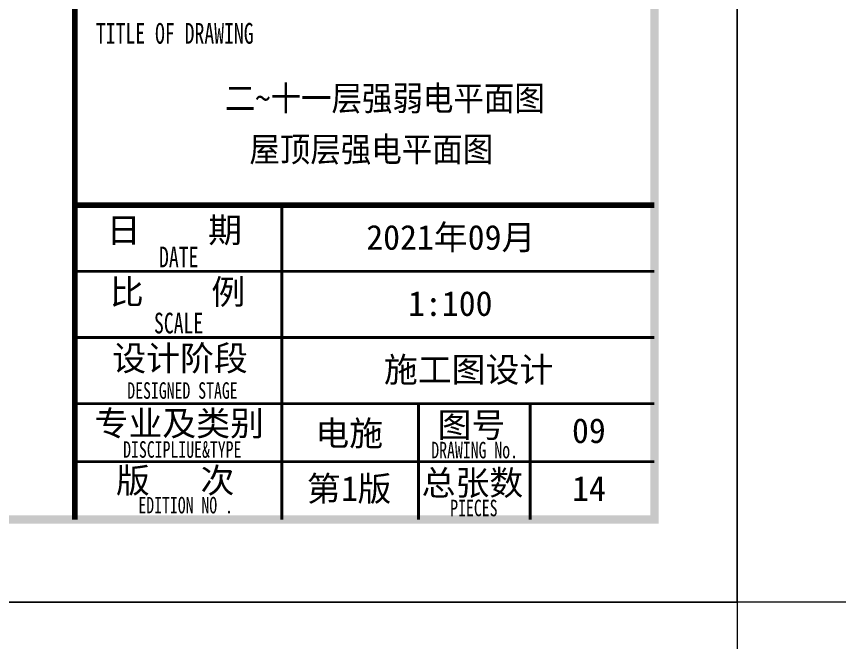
# Model space of a CAD drawing. Extents: x 3774419 to 4775970, y -926964 to 2266.
# Drawn here: x 4514963 to 4524895, y -808529 to -800972 of the extents above; entities that cross this region are included whole.
import ezdxf

# ---------------------------------------------------------------- set-up
doc = ezdxf.new("R2010")
doc.units = 0
doc.header["$LTSCALE"] = 1000
doc.header["$MEASUREMENT"] = 0
doc.layers.add('!!电气', color=1, linetype='CONTINUOUS')
doc.layers.add('图签文字', color=4, linetype='CONTINUOUS')
doc.layers.add('S－GG公共标注', color=7, linetype='CONTINUOUS', lineweight=25)
doc.layers.add('图框', color=147, linetype='CONTINUOUS', lineweight=20)
doc.styles.add('图框宋体', font='', dxfattribs={"width": 0.9})
doc.styles.add('建筑图签-1', font='simhei.ttf', dxfattribs={"width": 0.7})
doc.styles.get('图框宋体').set_extended_font_data('SimSun')

# ---------------------------------------------------------------- blocks, each defined once
blk = doc.blocks.new('A$C1BA23030')
at = {"layer": '图框'}
for points, const_width in [([(0, 0), (0, 57400)], 70), ([(0, 3800.3), (7000, 3800.3)], 70), ([(2500, 1400.3), (2500, 3800.3)], 35), ([(0, 3000.3), (7000, 3000.3)], 35), ([(0, 2200.3), (7000, 2200.3)], 35), ([(0, 1400.3), (7000, 1400.3)], 35), ([(0, 1400.3), (6500, 1400.3)], 35), ([(2500, 0.3), (2500, 1400.3)], 35), ([(4150, 0.3), (4150, 1400.3)], 35), ([(4150, 0.3), (4150, 1400.3)], 35), ([(4150, 0.3), (4150, 1400.3)], 35), ([(5500, 0), (5500, 1400)], 35), ([(0, 700.3), (4150, 700.3)], 35), ([(4150, 700), (7000, 700)], 35)]:
    blk.add_lwpolyline(points, dxfattribs=dict(at, const_width=const_width))
at = {"layer": '图签文字', "style": '建筑图签-1', "width": 0.7}
for s, height, p in [('TITLE OF DRAWING', 250, (254, 5752.5)), ('DATE', 250, (1016.5, 3049.2)), ('SCALE', 250, (955.2, 2250)), ('DESIGNED STAGE', 200, (632.6, 1459.9)), ('DISCIPLIUE&TYPE', 200, (582.9, 747.1)), ('DRAWING No.', 200, (4305, 739.9)), ('EDITION NO .', 200, (766.5, 74.1)), ('PIECES', 200, (4533.8, 39.9))]:
    blk.add_text(s, height=height, dxfattribs=at).set_placement(p)
at = {"layer": '图签文字', "color": 7, "style": '建筑图签-1'}
for s, p in [('日    期', (383.9, 3348.8)), ('比    例', (422.2, 2601.6)), ('设计阶段', (451.9, 1799.7)), ('专业及类别', (238, 1013.1)), ('图号', (4380.9, 994.4)), ('版   次 ', (496, 323)), ('总张数', (4187.8, 294.4)), ('第 版', (2800.8, 223.4))]:
    blk.add_text(s, height=300, dxfattribs=at).set_placement(p)
at = {"layer": '图签文字', "color": 6, "style": '建筑图签-1'}
for s, p in [('2021年09月', (3519.6, 3261.7)), ('1:100', (4024.5, 2461.7)), ('施工图设计', (3732.3, 1661.7)), ('电施', (2904.2, 892.8)), ('1', (3217, 225.1)), ('14', (6005, 225.1))]:
    blk.add_text(s, height=300, dxfattribs=at).set_placement(p)

msp = doc.modelspace()

# ---------------------------------------------------------------- linework, layer by layer
at = {"layer": '图框'}
for points in [[(4439569.6, -748653.6), (4523669.6, -748653.6), (4523669.6, -808053.6), (4439569.6, -808053.6)], [(4439569.6, -748653.6), (4523669.6, -748653.6), (4523669.6, -808053.6), (4439569.6, -808053.6)], [(4523669.6, -748653.6), (4607769.6, -748653.6), (4607769.6, -808053.6), (4523669.6, -808053.6)], [(4523669.6, -748653.6), (4607769.6, -748653.6), (4607769.6, -808053.6), (4523669.6, -808053.6)], [(4439569.6, -808053.6), (4523669.6, -808053.6), (4523669.6, -867453.6), (4439569.6, -867453.6)], [(4439569.6, -808053.6), (4523669.6, -808053.6), (4523669.6, -867453.6), (4439569.6, -867453.6)]]:
    msp.add_lwpolyline(points, close=True, dxfattribs=at)
at = {"layer": '图框', "const_width": 100}
msp.add_lwpolyline([(4522669.6, -807053.6), (4522669.6, -749653.6), (4442069.6, -749653.6), (4442069.6, -807053.6)], close=True, dxfattribs=at)
msp.add_lwpolyline([(4522669.6, -807053.6), (4522669.6, -749653.6), (4442069.6, -749653.6), (4442069.6, -807053.6)], close=True, dxfattribs=at)

# ---------------------------------------------------------------- block references
at = {"layer": '!!电气'}
msp.add_blockref('A$C1BA23030', (4515669.6, -807053.6), dxfattribs=at)

# ---------------------------------------------------------------- texts
at = {"layer": 'S－GG公共标注', "color": 2, "style": '图框宋体', "width": 0.9}
for s, p in [('二~十一层强弱电平面图', (4517480.6, -802111)), ('屋顶层强电平面图', (4517776.9, -802728.6))]:
    msp.add_text(s, height=300, dxfattribs=at).set_placement(p)
at = {"layer": '图签文字', "style": '建筑图签-1'}
msp.add_text('09', height=300, dxfattribs=at).set_placement((4521674.5, -806128.8))

doc.saveas('drawing.dxf')
